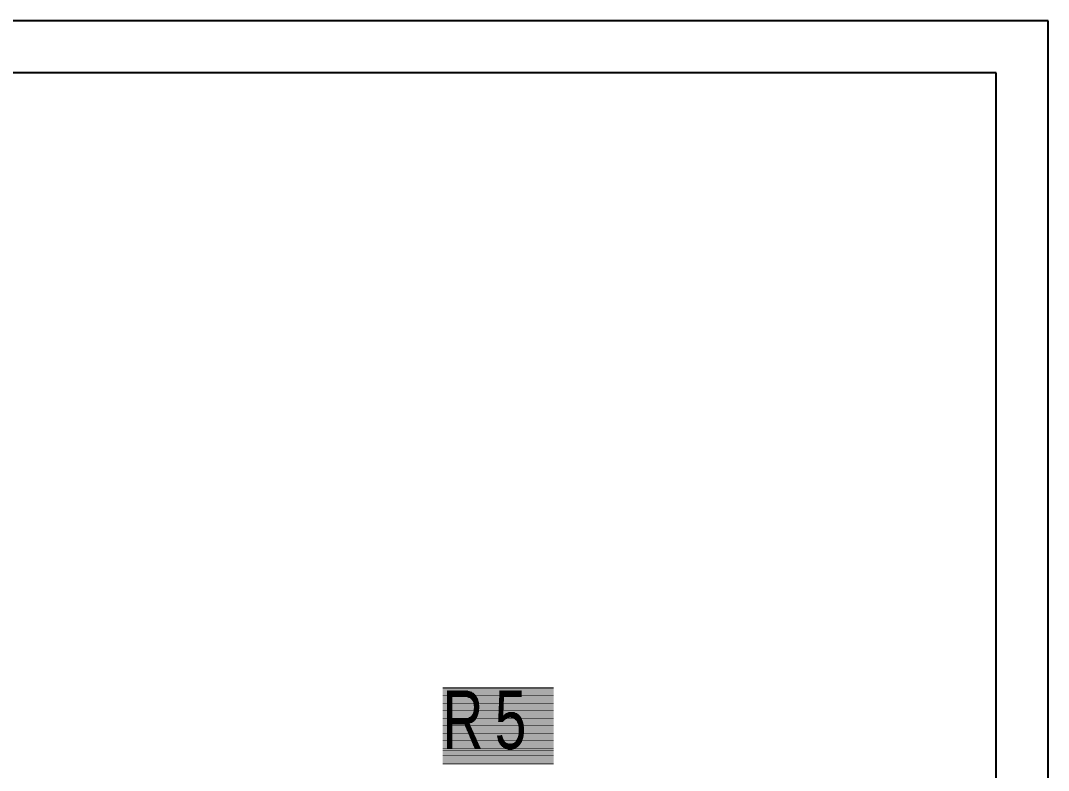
# Model space of a CAD drawing. Extents: x 0 to 74, y -1 to 105.
# Drawn here: x 39.39 to 74.21, y 79.57 to 104.98 of the extents above; entities that cross this region are included whole.
import ezdxf

# ---------------------------------------------------------------- set-up
doc = ezdxf.new("R2010")
doc.units = 0
doc.header["$MEASUREMENT"] = 0
doc.linetypes.add('atContinuous2', pattern=[0])
doc.layers.add('at_Entity', color=7, linetype='Continuous')
doc.layers.add('at_Text', color=7, linetype='Continuous')
doc.styles.add('Style1', font='arial.ttf', dxfattribs={"height": 0.2})

msp = doc.modelspace()

# ---------------------------------------------------------------- linework, layer by layer
at = {"layer": 'at_Entity', "color": 0, "linetype": 'atContinuous2'}
for p, q in [((74.197, 104.971), (0.03, 104.971)), ((74.197, 0.06), (74.197, 104.971)), ((72.433, 103.206), (7.088, 103.206)), ((72.433, 1.824), (72.433, 103.206))]:
    msp.add_line(p, q, dxfattribs=at)
at = {"layer": 'at_Entity', "color": 0}
for points in [[(0.03, 104.971, 0.0211, 0.0211, 0), (74.197, 104.971, 0.0211, 0.0211, 0)], [(74.197, 104.971, 0.0211, 0.0211, 0), (74.197, 0.06, 0.0211, 0.0211, 0)], [(7.088, 103.206, 0.0211, 0.0211, 0), (72.433, 103.206, 0.0211, 0.0211, 0)], [(72.433, 103.206, 0.0211, 0.0211, 0), (72.433, 1.824, 0.0211, 0.0211, 0)]]:
    msp.add_lwpolyline(points, format="xyseb", dxfattribs=at)
at = {"layer": 'at_Entity', "color": 7}
for points in [[(53.682, 82.391, 0.0116, 0.0116, 0), (57.45, 82.391, 0.0116, 0.0116, 0)], [(53.682, 82.362, 0.0116, 0.0116, 0), (57.45, 82.362, 0.0116, 0.0116, 0)], [(53.682, 82.332, 0.0116, 0.0116, 0), (57.45, 82.332, 0.0116, 0.0116, 0)], [(53.682, 82.302, 0.0116, 0.0116, 0), (57.45, 82.302, 0.0116, 0.0116, 0)], [(53.682, 82.272, 0.0116, 0.0116, 0), (57.45, 82.272, 0.0116, 0.0116, 0)], [(53.682, 82.242, 0.0116, 0.0116, 0), (57.45, 82.242, 0.0116, 0.0116, 0)], [(53.682, 82.212, 0.0116, 0.0116, 0), (57.45, 82.212, 0.0116, 0.0116, 0)], [(53.682, 82.182, 0.0116, 0.0116, 0), (57.45, 82.182, 0.0116, 0.0116, 0)], [(53.682, 82.152, 0.0116, 0.0116, 0), (57.45, 82.152, 0.0116, 0.0116, 0)], [(53.682, 82.122, 0.0116, 0.0116, 0), (57.45, 82.122, 0.0116, 0.0116, 0)], [(53.682, 82.092, 0.0116, 0.0116, 0), (57.45, 82.092, 0.0116, 0.0116, 0)], [(53.682, 82.062, 0.0116, 0.0116, 0), (57.45, 82.062, 0.0116, 0.0116, 0)], [(53.682, 82.033, 0.0116, 0.0116, 0), (57.45, 82.033, 0.0116, 0.0116, 0)], [(53.682, 82.003, 0.0116, 0.0116, 0), (57.45, 82.003, 0.0116, 0.0116, 0)], [(53.682, 81.973, 0.0116, 0.0116, 0), (57.45, 81.973, 0.0116, 0.0116, 0)], [(53.682, 81.943, 0.0116, 0.0116, 0), (57.45, 81.943, 0.0116, 0.0116, 0)], [(53.682, 81.913, 0.0116, 0.0116, 0), (57.45, 81.913, 0.0116, 0.0116, 0)], [(53.682, 81.883, 0.0116, 0.0116, 0), (57.45, 81.883, 0.0116, 0.0116, 0)], [(53.682, 81.853, 0.0116, 0.0116, 0), (57.45, 81.853, 0.0116, 0.0116, 0)], [(53.682, 81.823, 0.0116, 0.0116, 0), (57.45, 81.823, 0.0116, 0.0116, 0)], [(53.682, 81.793, 0.0116, 0.0116, 0), (57.45, 81.793, 0.0116, 0.0116, 0)], [(53.682, 81.763, 0.0116, 0.0116, 0), (57.45, 81.763, 0.0116, 0.0116, 0)], [(53.682, 81.734, 0.0116, 0.0116, 0), (57.45, 81.734, 0.0116, 0.0116, 0)], [(53.682, 81.704, 0.0116, 0.0116, 0), (57.45, 81.704, 0.0116, 0.0116, 0)], [(53.682, 81.674, 0.0116, 0.0116, 0), (57.45, 81.674, 0.0116, 0.0116, 0)], [(53.682, 81.644, 0.0116, 0.0116, 0), (57.45, 81.644, 0.0116, 0.0116, 0)], [(53.682, 81.614, 0.0116, 0.0116, 0), (57.45, 81.614, 0.0116, 0.0116, 0)], [(53.682, 81.584, 0.0116, 0.0116, 0), (57.45, 81.584, 0.0116, 0.0116, 0)], [(53.682, 81.554, 0.0116, 0.0116, 0), (57.45, 81.554, 0.0116, 0.0116, 0)], [(53.682, 81.524, 0.0116, 0.0116, 0), (57.45, 81.524, 0.0116, 0.0116, 0)], [(53.682, 81.494, 0.0116, 0.0116, 0), (57.45, 81.494, 0.0116, 0.0116, 0)], [(53.682, 81.464, 0.0116, 0.0116, 0), (57.45, 81.464, 0.0116, 0.0116, 0)], [(53.682, 81.434, 0.0116, 0.0116, 0), (57.45, 81.434, 0.0116, 0.0116, 0)], [(53.682, 81.405, 0.0116, 0.0116, 0), (57.45, 81.405, 0.0116, 0.0116, 0)], [(53.682, 81.375, 0.0116, 0.0116, 0), (57.45, 81.375, 0.0116, 0.0116, 0)], [(53.682, 81.345, 0.0116, 0.0116, 0), (57.45, 81.345, 0.0116, 0.0116, 0)], [(53.682, 81.315, 0.0116, 0.0116, 0), (57.45, 81.315, 0.0116, 0.0116, 0)], [(53.682, 81.285, 0.0116, 0.0116, 0), (57.45, 81.285, 0.0116, 0.0116, 0)], [(53.682, 81.255, 0.0116, 0.0116, 0), (57.45, 81.255, 0.0116, 0.0116, 0)], [(53.682, 81.225, 0.0116, 0.0116, 0), (57.45, 81.225, 0.0116, 0.0116, 0)], [(53.682, 81.195, 0.0116, 0.0116, 0), (57.45, 81.195, 0.0116, 0.0116, 0)], [(53.682, 81.165, 0.0116, 0.0116, 0), (57.45, 81.165, 0.0116, 0.0116, 0)], [(53.682, 81.135, 0.0116, 0.0116, 0), (57.45, 81.135, 0.0116, 0.0116, 0)], [(53.682, 81.105, 0.0116, 0.0116, 0), (57.45, 81.105, 0.0116, 0.0116, 0)], [(53.682, 81.076, 0.0116, 0.0116, 0), (57.45, 81.076, 0.0116, 0.0116, 0)], [(53.682, 81.046, 0.0116, 0.0116, 0), (57.45, 81.046, 0.0116, 0.0116, 0)], [(53.682, 81.016, 0.0116, 0.0116, 0), (57.45, 81.016, 0.0116, 0.0116, 0)], [(53.682, 80.986, 0.0116, 0.0116, 0), (57.45, 80.986, 0.0116, 0.0116, 0)], [(53.682, 80.956, 0.0116, 0.0116, 0), (57.45, 80.956, 0.0116, 0.0116, 0)], [(53.682, 80.926, 0.0116, 0.0116, 0), (57.45, 80.926, 0.0116, 0.0116, 0)], [(53.682, 80.896, 0.0116, 0.0116, 0), (57.45, 80.896, 0.0116, 0.0116, 0)], [(53.682, 80.866, 0.0116, 0.0116, 0), (57.45, 80.866, 0.0116, 0.0116, 0)], [(53.682, 80.836, 0.0116, 0.0116, 0), (57.45, 80.836, 0.0116, 0.0116, 0)], [(53.682, 80.806, 0.0116, 0.0116, 0), (57.45, 80.806, 0.0116, 0.0116, 0)], [(53.682, 80.777, 0.0116, 0.0116, 0), (57.45, 80.777, 0.0116, 0.0116, 0)], [(53.682, 80.747, 0.0116, 0.0116, 0), (57.45, 80.747, 0.0116, 0.0116, 0)], [(53.682, 80.717, 0.0116, 0.0116, 0), (57.45, 80.717, 0.0116, 0.0116, 0)], [(53.682, 80.687, 0.0116, 0.0116, 0), (57.45, 80.687, 0.0116, 0.0116, 0)], [(53.682, 80.657, 0.0116, 0.0116, 0), (57.45, 80.657, 0.0116, 0.0116, 0)], [(53.682, 80.627, 0.0116, 0.0116, 0), (57.45, 80.627, 0.0116, 0.0116, 0)], [(53.682, 80.597, 0.0116, 0.0116, 0), (57.45, 80.597, 0.0116, 0.0116, 0)], [(53.682, 80.567, 0.0116, 0.0116, 0), (57.45, 80.567, 0.0116, 0.0116, 0)], [(53.682, 80.537, 0.0116, 0.0116, 0), (57.45, 80.537, 0.0116, 0.0116, 0)], [(53.682, 80.507, 0.0116, 0.0116, 0), (57.45, 80.507, 0.0116, 0.0116, 0)], [(53.682, 80.477, 0.0116, 0.0116, 0), (57.45, 80.477, 0.0116, 0.0116, 0)], [(53.682, 80.448, 0.0116, 0.0116, 0), (57.45, 80.448, 0.0116, 0.0116, 0)], [(53.682, 80.418, 0.0116, 0.0116, 0), (57.45, 80.418, 0.0116, 0.0116, 0)], [(53.682, 80.388, 0.0116, 0.0116, 0), (57.45, 80.388, 0.0116, 0.0116, 0)], [(53.682, 80.358, 0.0116, 0.0116, 0), (57.45, 80.358, 0.0116, 0.0116, 0)], [(53.682, 80.328, 0.0116, 0.0116, 0), (57.45, 80.328, 0.0116, 0.0116, 0)], [(53.682, 80.298, 0.0116, 0.0116, 0), (57.45, 80.298, 0.0116, 0.0116, 0)], [(53.682, 80.268, 0.0116, 0.0116, 0), (57.45, 80.268, 0.0116, 0.0116, 0)], [(53.682, 80.238, 0.0116, 0.0116, 0), (57.45, 80.238, 0.0116, 0.0116, 0)], [(53.682, 80.208, 0.0116, 0.0116, 0), (57.45, 80.208, 0.0116, 0.0116, 0)], [(53.682, 80.178, 0.0116, 0.0116, 0), (57.45, 80.178, 0.0116, 0.0116, 0)], [(53.682, 80.149, 0.0116, 0.0116, 0), (57.45, 80.149, 0.0116, 0.0116, 0)], [(53.682, 80.119, 0.0116, 0.0116, 0), (57.45, 80.119, 0.0116, 0.0116, 0)], [(53.682, 80.089, 0.0116, 0.0116, 0), (57.45, 80.089, 0.0116, 0.0116, 0)], [(53.682, 80.059, 0.0116, 0.0116, 0), (57.45, 80.059, 0.0116, 0.0116, 0)], [(53.682, 80.029, 0.0116, 0.0116, 0), (57.45, 80.029, 0.0116, 0.0116, 0)], [(53.682, 79.999, 0.0116, 0.0116, 0), (57.45, 79.999, 0.0116, 0.0116, 0)], [(53.682, 79.969, 0.0116, 0.0116, 0), (57.45, 79.969, 0.0116, 0.0116, 0)], [(53.682, 79.939, 0.0116, 0.0116, 0), (57.45, 79.939, 0.0116, 0.0116, 0)], [(53.682, 79.909, 0.0116, 0.0116, 0), (57.45, 79.909, 0.0116, 0.0116, 0)], [(53.682, 79.879, 0.0116, 0.0116, 0), (57.45, 79.879, 0.0116, 0.0116, 0)], [(53.682, 79.849, 0.0116, 0.0116, 0), (57.45, 79.849, 0.0116, 0.0116, 0)], [(53.682, 79.82, 0.0116, 0.0116, 0), (57.45, 79.82, 0.0116, 0.0116, 0)], [(53.682, 79.79, 0.0116, 0.0116, 0), (57.45, 79.79, 0.0116, 0.0116, 0)], [(53.682, 79.76, 0.0116, 0.0116, 0), (57.45, 79.76, 0.0116, 0.0116, 0)]]:
    msp.add_lwpolyline(points, format="xyseb", dxfattribs=at)

# ---------------------------------------------------------------- texts
at = {"layer": 'at_Text', "color": 0, "style": 'Style1', "width": 0.7}
for s, p in [('R', (53.674, 80.3)), ('5', (55.45, 80.3))]:
    msp.add_text(s, height=1.974, dxfattribs=at).set_placement(p)

doc.saveas('drawing.dxf')
